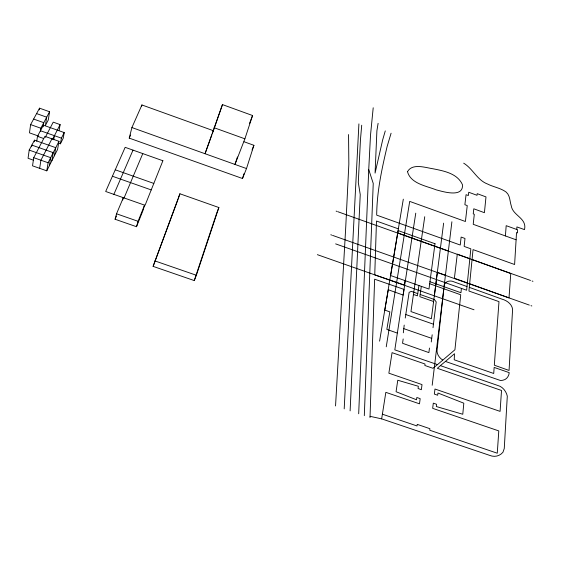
<?xml version="1.0" encoding="UTF-8"?>
<svg xmlns="http://www.w3.org/2000/svg" width="561" height="561" viewBox="0 0 561 561"><rect width="100%" height="100%" fill="white"/><g stroke="black" fill="none" stroke-linecap="round" stroke-linejoin="round"><path stroke-width="0.84" d="M370.015 417.587L374.629 279.196L403.983 289.399L394.818 349.854L437.496 364.629L454.922 349.769L460.735 294.791L429.607 283.698M364.306 415.666L373.24 183.447L368.738 169.583L370.512 135.117L373.205 107.782M358.689 413.766L368.738 169.583M350.113 410.869L360.239 194.583L358.297 182.395L360.478 139.409L361.719 125.215M344.195 408.871L358.907 123.897M516.106 239.799L516.52 232.527L517.544 232.899L517.537 229.772L506.183 225.669L505.405 235.943L516.106 239.799L514.605 264.512L473.042 249.61L468.933 291.04L498.988 301.629L494.325 365.19L509.058 370.456L512.6 309.37C511.997 304.076 506.842 300.444 502.018 299.153L469.298 287.358M335.548 405.954L345.793 226.153L348.851 164.114L348.556 134.556M516.751 229.456L516.905 226.925L524.5 229.61C527.214 218.082 512.859 215.803 511.288 205.943C509.718 201.329 510.215 195.558 506.183 192.121C500.756 188.033 493.596 187.094 487.593 184.043C477.159 180.165 472.916 168.756 463.688 163.181M444.06 286.741C443.73 281.629 450.083 279.743 453.933 281.853L466.99 286.545M391.087 133.216L387.132 146.449C381.824 168.98 376.831 191.883 376.697 215.136L460.251 245.031L461.128 237.072L464.992 238.453L464.136 246.419L470.847 248.825L466.619 290.226L335.632 243.881M461.408 288.382L460.953 292.744L429.873 281.699M443.821 288.754L437.18 349.054C436.213 353.472 439.109 357.799 442.734 360.057M403.324 332.806L404.201 325.092M432.187 385.267L451.893 221.77M433.015 327.715L436.206 301.909L434.424 299.539L420.147 294.483L421.325 286.355M404.944 280.584L404.39 285.058L374.748 274.848L376.487 221.041L398.359 228.853M434.375 295.829L437.328 272.387L445.406 275.255M429.467 348.058L428.892 352.603L402.539 343.283L403.184 338.956M431.269 341.958L432.173 334.784M433.548 301.958L443.618 223.152M36.591 113.588L46.696 117.179L45.42 125.412L48.281 119.991L49.578 111.751L39.536 108.168L30.617 124.598L29.474 132.859L38.814 136.162M54.368 155.783L55.756 147.669L34.487 140.159L29.2 150.103L28.05 158.286L33.576 160.229M420.147 294.483L419.838 296.678L433.604 301.516L431.409 318.725L410.954 311.579L413.443 294.434L417.419 295.829L418.927 285.507M31.619 146.744L31.858 145.11L53.232 152.648L51.864 160.748M34.249 141.793L34.487 140.159M39.298 109.823L39.536 108.168M413.38 294.876L424.74 216.721M33.723 157.69L32.531 165.832L46.773 170.832L57.573 149.436L58.982 141.309L44.901 136.33L33.723 157.69L48.113 162.746L46.773 170.832M36.753 141.225L37.475 136.337L43.393 125.18L64.227 132.578L63.225 138.237L60.413 143.805L58.877 143.258M40.336 131.505L40.827 128.224L49.578 111.751M405.252 318.038L409.137 292.323L411.388 291.369L417.728 293.634M43.148 126.814L43.779 122.67L33.618 119.065M415.764 213.145L403.156 295.079L388.303 289.764L384.776 310.079L389.832 311.881L386.838 329.398L397.09 332.996M382.427 414.207L417.033 425.967L417.244 424.368L429.915 428.702L429.74 430.224L497.27 453.211L498.792 430.911L432.657 408.338L433.309 403.163L436.591 404.285L436.332 406.543L462.776 414.256L463.821 403.198L437.938 393.016L437.685 395.232L434.333 394.088L434.978 389.025L500.089 411.381L501.52 390.47L437.377 368.318L440.378 365.625L497.754 385.463C502.607 386.585 506.31 391.417 507.298 396.143L504.262 448.484L502.972 452.229C499.669 456.219 494.367 457.376 489.634 455.357L381.655 418.864L385.835 392.342L419.502 403.815L420.168 398.633L416.823 397.497L416.528 399.783L396.066 391.718L397.763 380.246L418.345 386.27L418.05 388.514L421.36 389.692L422.019 384.587L388.864 373.184L392.062 352.652L425.028 364.012L424.838 365.477L432.959 368.275L437.496 364.629M39.656 168.328L40.925 160.215L51.949 138.819M386.241 346.81L409.705 201.399L465.413 221.504L467.257 205.585L464.873 204.716L466.058 194.695L468.351 195.523L468.744 192.262L477.032 195.305L477.201 193.671L485.987 196.897L484.416 212.689L473.8 208.79L473.239 213.888L474.297 214.302L473.211 224.309L505.405 235.943M378.107 123.329L376.901 130.776L375.078 173.097L382.686 139.829L385.274 130.909M49.333 165.768L50.686 157.669L29.2 150.103M53.751 139.731L54.431 135.678M379.58 341.158L403.317 199.162M59.15 130.292L60.125 124.605L53.218 122.151L45.245 137.417M60.413 143.805L61.408 138.153L64.227 132.578M244.028 141.744L253.909 145.306L246.496 168.559L242.492 178.51L129.226 138.118L131.905 127.557L141.919 104.956L213.559 130.769M141.498 106.59L141.919 104.956M136.505 226.714L138.083 221.307L144.563 205.13L142.964 210.564L136.505 226.714L115.089 219.253L116.527 213.783L123.329 197.675L122.705 200.039M242.492 178.51L244.077 173.545M153.111 266.37L179.906 193.776L218.874 207.535L196.357 275.255L194.267 280.577L153.111 266.37L178.04 199.372M237.443 156.982L234.975 164.436L244.891 138.819L252.562 115.524L222.458 104.591L205.038 153.728L211.897 134.815M194.267 280.577L216.476 213.839M178.307 198.573L179.906 193.776M213.671 129.893L222.458 104.591M212.493 133.174L213.39 130.706M249.463 123.56L252.562 115.524M216.749 213.012L218.874 207.535M252.064 149.927L253.909 145.306M115.089 219.253L116.45 216.041M124.079 197.942L142.782 153.595M113.876 194.365L133.013 150.124M129.226 138.118L130.601 135.005M48.113 162.746L58.982 141.309M52.622 139.198L60.125 124.605M445.42 361.431L454.501 353.746L454.221 359.797L493.722 373.479L494.164 367.42L509.227 372.644C508.953 376.143 506.583 379.65 502.944 380.197A13.569 9.986 42 0 1 500.258 380.428L445.42 361.431L440.378 365.625M370.071 416.325L381.655 418.864M154.906 260.921L196.357 275.255M403.808 328.655L431.725 338.36M405.778 314.539L433.457 324.202M116.527 213.783L138.083 221.307M112.41 176.238L151.225 189.92M317.379 254.666L474.017 309.777M40.448 130.727L61.408 138.153M330.801 234.757L331.663 235.066M332.533 235.375L529.318 305.086M530.987 305.675L531.821 305.969M37.475 136.337L43.73 138.546M115.25 169.801L153.819 183.426M30.617 124.598L40.827 128.224M131.905 127.557L246.496 168.559M397.679 232.892L448.33 250.963M336.137 211.111L336.986 211.413M337.834 211.714L530.503 280.444M532.137 281.033L532.95 281.32M467.355 282.919L454.382 278.256L457.299 254.161L469.845 258.705M469.655 283.74L509.009 297.891L510.762 273.509L472.06 259.498M214.071 127.712L244.891 138.819M407.51 171.694C410.708 183.671 426.185 185.887 436.17 189.835C443.33 191.743 463.351 197.956 462.502 184.807C457.495 173.419 443.947 170.944 433.05 168.784C425.35 167.613 412.223 163.013 407.51 171.694M435.006 243.733L428.983 289.048L390.638 275.542L398.149 230.578L435.006 243.733M162.893 160.748L145.068 205.305L105.685 191.49L125.159 147.333L162.893 160.748"/></g></svg>
